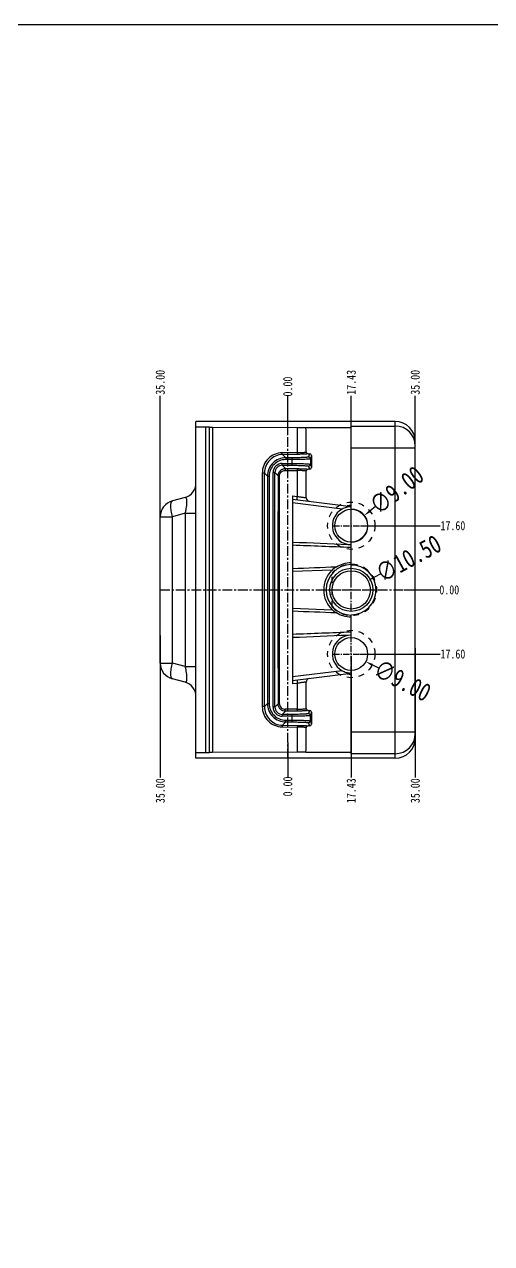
# Model space of a CAD drawing. Header units: millimetres. Extents: x 3432 to 5032, y -1628 to -1061.
# Drawn here: x 4135.6 to 4263.8, y -1395.2 to -1060.9 of the extents above; entities that cross this region are included whole.
import ezdxf

# ---------------------------------------------------------------- set-up
doc = ezdxf.new("R2010")
doc.units = ezdxf.units.MM
doc.header["$LTSCALE"] = 16.335
doc.header["$PDMODE"] = 3
doc.header["$PDSIZE"] = 0.3125
doc.linetypes.add('CENTER', pattern=[0.6, 0.375, -0.075, 0.075, -0.075])
doc.linetypes.add('HIDDEN', pattern=[0.2, 0.1, -0.1])
doc.layers.get('0').update_dxf_attribs({"linetype": 'CONTINUOUS'})
doc.layers.get('Defpoints').update_dxf_attribs({"linetype": 'CONTINUOUS'})
doc.layers.add('DEFAULT_2', color=8, linetype='HIDDEN')
doc.layers.add('dim', color=82, linetype='CONTINUOUS', lineweight=9)
doc.styles.get("Standard").update_dxf_attribs({"font": 'txt', "width": 0.8})
doc.dimstyles.get("Standard").update_dxf_attribs({"dimtxt": 0.15625, "dimasz": 0.1875, "dimexe": 0.125, "dimexo": 0.0625, "dimtad": 0, "dimtih": 1, "dimtoh": 1, "dimdsep": 46, "dimtxsty": 'Standard', "dimcen": 0.09, "dimadec": 0, "dimazin": 0, "dimtp": 0.01, "dimtm": 0.01, "dimtfac": 1, "dimtofl": 0, "dimtmove": 0, "dimatfit": 3, "dimfxl": 0, "dimtolj": 1, "dimarcsym": 0})

# ---------------------------------------------------------------- blocks, each defined once
blk = doc.blocks.new('*D568')
at = {"layer": 'Defpoints', "color": 0}
for p in [(4229.9, -1213.44), (4220.68, -1218.47)]:
    blk.add_point(p, dxfattribs=at)
at = {"layer": 'dim', "color": 4, "lineweight": -2}
blk.add_line((4233.41, -1211.52), (4231.65, -1212.48), dxfattribs=at)
at = {"layer": 'dim', "color": 4}
blk.add_solid([(4231.49, -1212.19), (4231.81, -1212.77), (4229.9, -1213.44)], dxfattribs=at)
at = {"layer": 'dim', "color": 6, "insert": (4241.01, -1207.36), "char_height": 5, "attachment_point": 5, "rotation": 28.6599}
blk.add_mtext('\\A1;∅10.50', dxfattribs=at)
blk = doc.blocks.new('*D569')
at = {"layer": 'Defpoints', "color": 0}
for p in [(4228.83, -1195.59), (4221.75, -1201.13)]:
    blk.add_point(p, dxfattribs=at)
at = {"layer": 'dim', "color": 4, "lineweight": -2}
blk.add_line((4231.98, -1193.12), (4230.41, -1194.35), dxfattribs=at)
at = {"layer": 'dim', "color": 4}
blk.add_solid([(4230.2, -1194.09), (4230.61, -1194.62), (4228.83, -1195.59)], dxfattribs=at)
at = {"layer": 'dim', "color": 6, "insert": (4237.76, -1188.6), "char_height": 5, "attachment_point": 5, "rotation": 38.0533}
blk.add_mtext('\\A1;∅9.00', dxfattribs=at)
blk = doc.blocks.new('*D570')
at = {"layer": 'Defpoints', "color": 0}
for p in [(4221.3, -1231.48), (4229.29, -1235.62)]:
    blk.add_point(p, dxfattribs=at)
at = {"layer": 'dim', "color": 4, "lineweight": -2}
blk.add_line((4232.84, -1237.46), (4231.06, -1236.54), dxfattribs=at)
at = {"layer": 'dim', "color": 4}
blk.add_solid([(4231.21, -1236.25), (4230.91, -1236.84), (4229.29, -1235.62)], dxfattribs=at)
at = {"layer": 'dim', "color": 6, "insert": (4239.35, -1240.84), "char_height": 5, "attachment_point": 5, "rotation": 332.597}
blk.add_mtext('\\A1;∅9.00', dxfattribs=at)
blk = doc.blocks.new('*D571')
at = {"layer": 'Defpoints', "color": 0}
for p in [(4225.29, -1162.7), (4207.86, -1215.96), (4225.29, -1214.66)]:
    blk.add_point(p, dxfattribs=at)
at = {"layer": 'dim', "color": 4, "lineweight": -2}
blk.add_line((4225.29, -1214.16), (4225.29, -1162.7), dxfattribs=at)
at = {"layer": 'dim', "color": 6, "insert": (4225.29, -1159.03), "char_height": 2.5, "attachment_point": 5, "rotation": 90}
blk.add_mtext('\\A1;17.43', dxfattribs=at)
blk = doc.blocks.new('*D572')
at = {"layer": 'Defpoints', "color": 0}
for p in [(4207.86, -1162.7), (4207.86, -1173.94), (4207.86, -1215.96)]:
    blk.add_point(p, dxfattribs=at)
at = {"layer": 'dim', "color": 4, "lineweight": -2}
blk.add_line((4207.86, -1173.44), (4207.86, -1162.7), dxfattribs=at)
at = {"layer": 'dim', "color": 6, "insert": (4207.86, -1160.2), "char_height": 2.5, "attachment_point": 5, "rotation": 90}
blk.add_mtext('\\A1;0.00', dxfattribs=at)
blk = doc.blocks.new('*D573')
at = {"layer": 'Defpoints', "color": 0}
for p in [(4242.86, -1162.7), (4242.86, -1179.03), (4207.86, -1215.96)]:
    blk.add_point(p, dxfattribs=at)
at = {"layer": 'dim', "color": 4, "lineweight": -2}
blk.add_line((4242.86, -1178.53), (4242.86, -1162.7), dxfattribs=at)
at = {"layer": 'dim', "color": 6, "insert": (4242.86, -1159.03), "char_height": 2.5, "attachment_point": 5, "rotation": 90}
blk.add_mtext('\\A1;35.00', dxfattribs=at)
blk = doc.blocks.new('*D574')
at = {"layer": 'Defpoints', "color": 0}
for p in [(4172.86, -1162.7), (4172.86, -1199.36), (4207.86, -1215.96)]:
    blk.add_point(p, dxfattribs=at)
at = {"layer": 'dim', "color": 4, "lineweight": -2}
blk.add_line((4172.86, -1198.86), (4172.86, -1162.7), dxfattribs=at)
at = {"layer": 'dim', "color": 6, "insert": (4172.86, -1159.03), "char_height": 2.5, "attachment_point": 5, "rotation": 90}
blk.add_mtext('\\A1;35.00', dxfattribs=at)
blk = doc.blocks.new('*D575')
at = {"layer": 'Defpoints', "color": 0}
for p in [(4207.86, -1215.96), (4207.86, -1257.32), (4207.86, -1267.37)]:
    blk.add_point(p, dxfattribs=at)
at = {"layer": 'dim', "color": 4, "lineweight": -2}
blk.add_line((4207.86, -1257.82), (4207.86, -1267.37), dxfattribs=at)
at = {"layer": 'dim', "color": 6, "insert": (4207.86, -1269.87), "char_height": 2.5, "attachment_point": 5, "rotation": 90}
blk.add_mtext('\\A1;0.00', dxfattribs=at)
blk = doc.blocks.new('*D576')
at = {"layer": 'Defpoints', "color": 0}
for p in [(4207.86, -1215.96), (4225.29, -1233.55), (4225.29, -1267.37)]:
    blk.add_point(p, dxfattribs=at)
at = {"layer": 'dim', "color": 4, "lineweight": -2}
blk.add_line((4225.29, -1234.05), (4225.29, -1267.37), dxfattribs=at)
at = {"layer": 'dim', "color": 6, "insert": (4225.29, -1271.04), "char_height": 2.5, "attachment_point": 5, "rotation": 90}
blk.add_mtext('\\A1;17.43', dxfattribs=at)
blk = doc.blocks.new('*D577')
at = {"layer": 'Defpoints', "color": 0}
for p in [(4207.86, -1215.96), (4242.86, -1231.43), (4242.86, -1267.37)]:
    blk.add_point(p, dxfattribs=at)
at = {"layer": 'dim', "color": 4, "lineweight": -2}
blk.add_line((4242.86, -1231.92), (4242.86, -1267.37), dxfattribs=at)
at = {"layer": 'dim', "color": 6, "insert": (4242.86, -1271.04), "char_height": 2.5, "attachment_point": 5, "rotation": 90}
blk.add_mtext('\\A1;35.00', dxfattribs=at)
blk = doc.blocks.new('*D578')
at = {"layer": 'Defpoints', "color": 0}
for p in [(4207.86, -1215.96), (4172.86, -1227.98), (4172.86, -1267.37)]:
    blk.add_point(p, dxfattribs=at)
at = {"layer": 'dim', "color": 4, "lineweight": -2}
blk.add_line((4172.86, -1228.48), (4172.86, -1267.37), dxfattribs=at)
at = {"layer": 'dim', "color": 6, "insert": (4172.86, -1271.04), "char_height": 2.5, "attachment_point": 5, "rotation": 90}
blk.add_mtext('\\A1;35.00', dxfattribs=at)
blk = doc.blocks.new('*D579')
at = {"layer": 'Defpoints', "color": 0}
for p in [(4207.86, -1215.96), (4239.36, -1215.96), (4249.7, -1215.96)]:
    blk.add_point(p, dxfattribs=at)
at = {"layer": 'dim', "color": 4, "lineweight": -2}
blk.add_line((4239.86, -1215.96), (4249.7, -1215.96), dxfattribs=at)
at = {"layer": 'dim', "color": 6, "insert": (4252.2, -1215.96), "char_height": 2.5, "attachment_point": 5}
blk.add_mtext('\\A1;0.00', dxfattribs=at)
blk = doc.blocks.new('*D580')
at = {"layer": 'Defpoints', "color": 0}
for p in [(4227.36, -1198.36), (4249.7, -1198.36), (4207.86, -1215.96)]:
    blk.add_point(p, dxfattribs=at)
at = {"layer": 'dim', "color": 4, "lineweight": -2}
blk.add_line((4227.86, -1198.36), (4249.7, -1198.36), dxfattribs=at)
at = {"layer": 'dim', "color": 6, "insert": (4253.2, -1198.36), "char_height": 2.5, "attachment_point": 5}
blk.add_mtext('\\A1;17.60', dxfattribs=at)
blk = doc.blocks.new('*D581')
at = {"layer": 'Defpoints', "color": 0}
for p in [(4207.86, -1215.96), (4227.26, -1233.55), (4249.7, -1233.55)]:
    blk.add_point(p, dxfattribs=at)
at = {"layer": 'dim', "color": 4, "lineweight": -2}
blk.add_line((4227.76, -1233.55), (4249.7, -1233.55), dxfattribs=at)
at = {"layer": 'dim', "color": 6, "insert": (4253.2, -1233.55), "char_height": 2.5, "attachment_point": 5}
blk.add_mtext('\\A1;17.60', dxfattribs=at)

msp = doc.modelspace()

# ---------------------------------------------------------------- linework, layer by layer
at = {"color": 7, "linetype": 'Continuous'}
for p, q in [((4182.661, -1262.116), (4182.661, -1169.796)), ((4237.361, -1169.796), (4182.661, -1169.796)), ((4237.361, -1262.116), (4237.361, -1169.796)), ((4182.661, -1171.257), (4185.297, -1171.255)), ((4185.297, -1171.255), (4185.297, -1260.658)), ((4186.349, -1260.596), (4186.349, -1171.317)), ((4187.163, -1171.334), (4187.163, -1260.578)), ((4187.163, -1171.334), (4210.482, -1171.413)), ((4210.482, -1171.413), (4210.482, -1178.33)), ((4212.86, -1171.454), (4225.29, -1171.454)), ((4225.29, -1193.818), (4225.29, -1171.02)), ((4225.29, -1171.02), (4237.361, -1171.02)), ((4242.861, -1256.616), (4242.861, -1175.296)), ((4210.482, -1178.33), (4206.313, -1178.373)), ((4210.578, -1178.801), (4206.408, -1178.844)), ((4207.298, -1179.733), (4206.408, -1178.844)), ((4207.298, -1179.733), (4207.298, -1180.233)), ((4209.062, -1179.733), (4207.298, -1179.733)), ((4209.062, -1180.233), (4207.298, -1180.233)), ((4209.062, -1181.794), (4209.062, -1179.733)), ((4213.421, -1178.629), (4213.853, -1178.629)), ((4213.853, -1178.629), (4213.562, -1179.502)), ((4214.352, -1179.129), (4214.062, -1180.001)), ((4214.062, -1180.001), (4214.062, -1181.526)), ((4214.352, -1179.129), (4214.352, -1182.399)), ((4225.29, -1177.019), (4242.861, -1177.019)), ((4206.346, -1181.794), (4206.346, -1181.295)), ((4206.346, -1181.295), (4209.062, -1181.295)), ((4206.346, -1181.794), (4207.229, -1182.677)), ((4206.346, -1181.794), (4209.062, -1181.794)), ((4207.133, -1183.206), (4210.482, -1183.24)), ((4207.229, -1182.677), (4210.578, -1182.711)), ((4210.482, -1183.241), (4210.482, -1190.321)), ((4212.923, -1190.678), (4212.923, -1183.402)), ((4213.425, -1182.899), (4213.425, -1182.892)), ((4213.853, -1182.899), (4213.425, -1182.899)), ((4213.562, -1182.026), (4213.853, -1182.899)), ((4214.062, -1181.526), (4214.352, -1182.399)), ((4200.863, -1183.96), (4200.863, -1247.952)), ((4202.277, -1184.754), (4201.461, -1183.937)), ((4202.277, -1184.754), (4202.277, -1247.158)), ((4202.277, -1184.754), (4202.777, -1184.754)), ((4202.777, -1184.754), (4202.777, -1247.158)), ((4203.839, -1248.11), (4203.839, -1183.802)), ((4204.338, -1183.802), (4203.839, -1183.802)), ((4204.338, -1248.11), (4204.338, -1183.802)), ((4204.338, -1183.802), (4205.201, -1184.665)), ((4205.607, -1247.221), (4205.607, -1184.691)), ((4209.2, -1190.164), (4209.2, -1241.749)), ((4209.2, -1190.164), (4210.482, -1190.321)), ((4179.696, -1190.605), (4176.196, -1191.543)), ((4209.2, -1191.111), (4225.29, -1193.086)), ((4222.805, -1193.794), (4209.2, -1192.124)), ((4172.861, -1236.023), (4172.861, -1195.89)), ((4172.861, -1195.89), (4176.196, -1195.89)), ((4179.696, -1194.952), (4176.196, -1195.89)), ((4176.196, -1236.023), (4176.196, -1195.89)), ((4179.696, -1194.952), (4179.696, -1236.961)), ((4179.696, -1194.952), (4182.661, -1194.952)), ((4225.29, -1209.148), (4225.29, -1202.902)), ((4220.049, -1210.516), (4209.2, -1210.959)), ((4209.2, -1220.953), (4220.049, -1221.396)), ((4225.29, -1229.01), (4225.29, -1222.765)), ((4172.861, -1236.023), (4176.196, -1236.023)), ((4179.696, -1236.961), (4176.196, -1236.023)), ((4179.696, -1236.961), (4182.661, -1236.961)), ((4179.696, -1241.307), (4176.196, -1240.369)), ((4222.805, -1238.118), (4209.2, -1239.789)), ((4209.2, -1240.802), (4225.29, -1238.826)), ((4225.29, -1260.893), (4225.29, -1238.095)), ((4210.482, -1241.591), (4209.2, -1241.749)), ((4210.482, -1241.591), (4210.482, -1248.672)), ((4212.923, -1248.51), (4212.923, -1241.234)), ((4202.277, -1247.158), (4201.461, -1247.975)), ((4202.277, -1247.158), (4202.777, -1247.158)), ((4204.338, -1248.11), (4203.839, -1248.11)), ((4204.338, -1248.11), (4205.201, -1247.247)), ((4206.346, -1250.118), (4207.229, -1249.236)), ((4206.346, -1250.118), (4206.346, -1250.618)), ((4209.053, -1250.118), (4206.346, -1250.118)), ((4210.482, -1248.672), (4207.133, -1248.706)), ((4210.578, -1249.201), (4207.229, -1249.236)), ((4209.053, -1252.179), (4209.053, -1250.118)), ((4213.425, -1249.021), (4213.425, -1249.014)), ((4213.425, -1249.014), (4213.843, -1249.014)), ((4213.843, -1249.014), (4213.552, -1249.887)), ((4214.343, -1249.514), (4214.052, -1250.386)), ((4214.052, -1250.386), (4214.052, -1251.911)), ((4214.343, -1249.514), (4214.343, -1252.784)), ((4206.313, -1253.54), (4210.482, -1253.582)), ((4209.053, -1250.618), (4206.346, -1250.618)), ((4207.298, -1252.179), (4206.408, -1253.069)), ((4206.408, -1253.069), (4210.578, -1253.111)), ((4207.298, -1252.179), (4207.298, -1251.68)), ((4207.298, -1251.68), (4209.053, -1251.68)), ((4207.298, -1252.179), (4209.053, -1252.179)), ((4210.482, -1253.582), (4210.482, -1260.499)), ((4213.843, -1253.284), (4213.421, -1253.284)), ((4213.552, -1252.411), (4213.843, -1253.284)), ((4214.052, -1251.911), (4214.343, -1252.784)), ((4225.29, -1254.894), (4242.861, -1254.894)), ((4210.482, -1260.499), (4187.163, -1260.578)), ((4212.86, -1260.458), (4225.29, -1260.458)), ((4185.297, -1260.658), (4182.661, -1260.655)), ((4237.361, -1262.116), (4182.661, -1262.116)), ((4237.361, -1260.893), (4225.29, -1260.893))]:
    msp.add_line(p, q, dxfattribs=at)
at = {"color": 1, "linetype": 'CENTER', "ltscale": 0.435384}
for p, q in [((4207.861, -1262.116), (4207.861, -1169.796)), ((4172.861, -1215.956), (4242.861, -1215.956))]:
    msp.add_line(p, q, dxfattribs=at)
at = {"color": 1, "linetype": 'CENTER', "ltscale": 0.27989}
for p, q in [((4225.29, -1203.31), (4225.29, -1193.41)), ((4220.34, -1198.36), (4230.24, -1198.36)), ((4225.29, -1238.502), (4225.29, -1228.602)), ((4220.34, -1233.552), (4230.24, -1233.552))]:
    msp.add_line(p, q, dxfattribs=at)
at = {"color": 1, "linetype": 'CENTER', "ltscale": 0.326538}
for p, q in [((4225.29, -1221.731), (4225.29, -1210.181)), ((4219.515, -1215.956), (4231.065, -1215.956))]:
    msp.add_line(p, q, dxfattribs=at)
msp.add_lwpolyline([(3431.544, -1060.875), (4642.265, -1060.875), (4642.265, -1627.503), (3431.544, -1627.503)], close=True)
at = {"color": 2}
for centre in [(4225.29, -1198.36), (4225.29, -1233.552)]:
    msp.add_circle(centre, 4.5, dxfattribs=at)
at = {"color": 7, "linetype": 'Continuous'}
msp.add_circle((4225.29, -1215.956), 5.915, dxfattribs=at)
at = {"color": 2, "linetype": 'Continuous'}
msp.add_circle((4225.29, -1215.956), 5.25, dxfattribs=at)
at = {"color": 7, "linetype": 'Continuous'}
for centre, radius, start, end in [((4237.361, -1175.296), 5.5, 0, 90), ((3673.512, -1179.566), 539.409, 0.15279, 0.86169), ((4237.361, -1176.52), 5.5, 0.00522, 90.00408), ((4207.297, -1184.753), 5.02, 89.99075, 180.00925), ((4207.296, -1184.752), 4.519, 89.97131, 180.02869), ((4213.421, -1178.127), 0.502, 180.14476, 270.03052), ((4213.562, -1180.002), 0.5, 0.08035, 89.9895), ((4206.345, -1183.801), 2.506, 89.97134, 180.02877), ((4206.343, -1183.799), 2.005, 89.91811, 180.08202), ((4213.425, -1183.394), 0.502, 89.96125, 179.96074), ((4213.562, -1181.526), 0.5, 270.0105, 359.91965), ((4178.661, -1186.742), 4, 285, 0), ((-7323.864, -1215.956), 11525.369, 359.8408247, 0.1591753), ((15483.374, -1215.956), 11278.216, 179.8410357, 180.1589643), ((4207.143, -1184.671), 1.942, 178.23864, 179.84653), ((4177.361, -1195.89), 4.5, 105, 180), ((4213.928, -1190.678), 1.006, 180, 263), ((4225.472, -1198.687), 5.573, 105.71331, 118.59631), ((4225.429, -1198.559), 5.437, 95.25143, 105.6468), ((4225.29, -1198.36), 5.538, 90, 102.05761), ((4225.45, -1198.828), 5.707, 91.60136, 95.21769), ((4225.29, -1198.36), 5.199, 118.56453, 269.99029), ((4225.29, -1198.36), 4.542, 270, 90), ((4225.29, -1215.956), 6.919, 90, 270), ((4225.29, -1215.956), 6.809, 270, 90), ((4225.29, -1215.956), 7.554, 133.93276, 226.06724), ((4225.29, -1233.552), 5.199, 90.00964, 241.43547), ((4177.361, -1236.023), 4.5, 180, 255), ((4213.928, -1241.234), 1.006, 97, 180), ((4225.457, -1233.262), 5.533, 241.357, 254.11939), ((4225.429, -1233.353), 5.439, 254.13671, 264.73267), ((4225.29, -1233.552), 5.538, 257.94239, 270), ((4225.45, -1233.086), 5.706, 264.76667, 268.39878), ((4178.661, -1245.171), 4, 0, 75), ((4207.297, -1247.159), 5.02, 179.99075, 270.00925), ((4207.296, -1247.161), 4.519, 179.97131, 270.02869), ((4206.345, -1248.111), 2.506, 179.97134, 270.02877), ((4206.343, -1248.113), 2.005, 179.91811, 270.08202), ((4207.148, -1247.241), 1.946, 180.1681, 181.77018), ((4213.425, -1248.518), 0.502, 180.03924, 270.03986), ((4213.552, -1250.387), 0.5, 0.08035, 89.9895), ((3673.529, -1252.346), 539.392, 359.13831, 359.8472), ((4213.552, -1251.911), 0.5, 270.0105, 359.91965), ((4237.361, -1255.393), 5.5, 269.99592, 359.99478), ((4237.361, -1256.616), 5.5, 270, 0)]:
    msp.add_arc(centre, radius, start, end, dxfattribs=at)
for centre, major_axis, ratio, start_param, end_param in [((4213.852, -1179.129), (0.158, 0.475), 0.9984779, -1.2488326, 0.3210504), ((4213.425, -1183.402), (0, 0.503), 0.9986295, 0, 1.5707963), ((4213.852, -1182.398), (-0.158, 0.475), 0.9984779, -3.462643, -1.8927601), ((4213.425, -1248.51), (0, 0.503), 0.9986295, 1.5707963, 3.1415927), ((4213.843, -1249.514), (0.158, 0.475), 0.9984779, -1.2488326, 0.3210504), ((4213.843, -1252.783), (-0.158, 0.475), 0.9984779, -3.462643, -1.8927601)]:
    msp.add_ellipse(centre, major_axis=major_axis, ratio=ratio, start_param=start_param, end_param=end_param, dxfattribs=at)
for points, knots in [([(4185.297, -1171.255), (4185.378, -1171.255), (4185.661, -1171.255), (4185.945, -1171.257), (4186.147, -1171.262)], [0, 0, 0, 0, 0.2855987, 1, 1, 1, 1]), ([(4186.147, -1171.262), (4186.176, -1171.262), (4186.226, -1171.264), (4186.284, -1171.266), (4186.317, -1171.268), (4186.335, -1171.269), (4186.342, -1171.271), (4186.349, -1171.271), (4186.349, -1171.272)], [0, 0, 0, 0, 0.4278132, 0.7418068, 0.8533019, 0.933591, 0.9823805, 1, 1, 1, 1]), ([(4186.349, -1171.317), (4186.349, -1171.318), (4186.357, -1171.318), (4186.365, -1171.321), (4186.385, -1171.321), (4186.423, -1171.324), (4186.489, -1171.326), (4186.586, -1171.328), (4186.706, -1171.33), (4186.901, -1171.333), (4187.055, -1171.334), (4187.163, -1171.334)], [0, 0, 0, 0, 0.0049581, 0.0187932, 0.041559, 0.0731524, 0.1619762, 0.2824671, 0.4312269, 0.6039746, 1, 1, 1, 1]), ([(4210.482, -1171.413), (4210.759, -1171.414), (4211.274, -1171.417), (4211.966, -1171.425), (4212.481, -1171.437), (4212.759, -1171.446), (4212.86, -1171.454)], [0, 0, 0, 0, 0.3501685, 0.6494404, 0.8723405, 1, 1, 1, 1]), ([(4206.313, -1178.373), (4205.6, -1178.38), (4204.163, -1178.686), (4202.353, -1179.931), (4201.145, -1181.779), (4200.859, -1183.237), (4200.863, -1183.96)], [0, 0, 0, 0, 0.2483874, 0.4971795, 0.7476349, 1, 1, 1, 1]), ([(4206.408, -1178.844), (4205.761, -1178.851), (4204.454, -1179.129), (4202.811, -1180.267), (4201.713, -1181.95), (4201.458, -1183.278), (4201.461, -1183.937)], [0, 0, 0, 0, 0.2480264, 0.4967422, 0.7473266, 1, 1, 1, 1]), ([(4206.408, -1178.844), (4206.392, -1178.839), (4206.366, -1178.79), (4206.342, -1178.7), (4206.32, -1178.553), (4206.314, -1178.438), (4206.313, -1178.373)], [0, 0, 0, 0, 0.1053145, 0.2938237, 0.599714, 1, 1, 1, 1]), ([(4213.562, -1179.502), (4213.558, -1179.513), (4213.519, -1179.532), (4213.451, -1179.551), (4213.336, -1179.572), (4213.185, -1179.593), (4212.994, -1179.613), (4212.667, -1179.64), (4212.178, -1179.67), (4211.508, -1179.697), (4210.746, -1179.718), (4209.92, -1179.731), (4209.352, -1179.733), (4209.062, -1179.733)], [0, 0, 0, 0, 0.0081294, 0.0245732, 0.0498846, 0.0839752, 0.1265918, 0.177371, 0.3014855, 0.45178, 0.6226479, 0.8077394, 1, 1, 1, 1]), ([(4214.062, -1180.001), (4214.057, -1180.013), (4214.014, -1180.031), (4213.938, -1180.051), (4213.811, -1180.072), (4213.643, -1180.092), (4213.43, -1180.112), (4213.068, -1180.14), (4212.524, -1180.169), (4211.78, -1180.197), (4210.933, -1180.217), (4210.016, -1180.23), (4209.384, -1180.233), (4209.062, -1180.233)], [0, 0, 0, 0, 0.0078325, 0.0241488, 0.049396, 0.0834569, 0.1260677, 0.176859, 0.3010354, 0.4514239, 0.6224036, 0.8076156, 1, 1, 1, 1]), ([(4210.482, -1178.33), (4210.795, -1178.326), (4211.245, -1178.314), (4211.814, -1178.287), (4212.168, -1178.262), (4212.46, -1178.235), (4212.681, -1178.204), (4212.82, -1178.176), (4212.891, -1178.15), (4212.913, -1178.136), (4212.919, -1178.128)], [0, 0, 0, 0, 0.3821017, 0.5499743, 0.6960257, 0.8159865, 0.9075297, 0.9689854, 0.9881588, 1, 1, 1, 1]), ([(4210.578, -1178.801), (4210.56, -1178.797), (4210.533, -1178.738), (4210.507, -1178.641), (4210.489, -1178.494), (4210.483, -1178.387), (4210.482, -1178.33)], [0, 0, 0, 0, 0.1114069, 0.3352571, 0.6535246, 1, 1, 1, 1]), ([(4213.421, -1178.629), (4213.414, -1178.636), (4213.387, -1178.647), (4213.306, -1178.67), (4213.143, -1178.693), (4212.885, -1178.72), (4212.544, -1178.743), (4212.13, -1178.764), (4211.467, -1178.788), (4210.942, -1178.798), (4210.578, -1178.801)], [0, 0, 0, 0, 0.0107454, 0.0292318, 0.0900682, 0.181979, 0.3025566, 0.4487819, 0.6170066, 1, 1, 1, 1]), ([(4205.202, -1184.611), (4205.21, -1184.353), (4205.328, -1183.836), (4205.788, -1183.192), (4206.454, -1182.77), (4206.973, -1182.675), (4207.229, -1182.677)], [0, 0, 0, 0, 0.2511188, 0.5010872, 0.7505157, 1, 1, 1, 1]), ([(4205.607, -1184.691), (4205.609, -1184.493), (4205.691, -1184.095), (4206.035, -1183.598), (4206.544, -1183.276), (4206.938, -1183.207), (4207.133, -1183.206)], [0, 0, 0, 0, 0.2522875, 0.5025949, 0.7514286, 1, 1, 1, 1]), ([(4207.229, -1182.677), (4207.21, -1182.682), (4207.182, -1182.749), (4207.155, -1182.857), (4207.138, -1183.023), (4207.133, -1183.143), (4207.133, -1183.206)], [0, 0, 0, 0, 0.1081647, 0.3328801, 0.655563, 1, 1, 1, 1]), ([(4209.062, -1181.295), (4209.384, -1181.295), (4210.016, -1181.298), (4210.933, -1181.31), (4211.78, -1181.331), (4212.524, -1181.359), (4213.068, -1181.388), (4213.43, -1181.415), (4213.643, -1181.435), (4213.811, -1181.456), (4213.938, -1181.477), (4214.014, -1181.497), (4214.057, -1181.514), (4214.062, -1181.526)], [0, 0, 0, 0, 0.192395, 0.3775878, 0.5485501, 0.6989361, 0.8231151, 0.87391, 0.9165235, 0.9505925, 0.9758445, 0.9921652, 1, 1, 1, 1]), ([(4209.062, -1181.794), (4209.352, -1181.794), (4209.92, -1181.797), (4210.746, -1181.81), (4211.508, -1181.83), (4212.178, -1181.858), (4212.667, -1181.887), (4212.994, -1181.914), (4213.185, -1181.934), (4213.336, -1181.955), (4213.451, -1181.976), (4213.519, -1181.996), (4213.558, -1182.014), (4213.562, -1182.026)], [0, 0, 0, 0, 0.1922712, 0.3773436, 0.5481941, 0.6984861, 0.8226032, 0.8733861, 0.9160055, 0.950104, 0.97542, 0.9918681, 1, 1, 1, 1]), ([(4210.578, -1182.711), (4210.559, -1182.716), (4210.531, -1182.783), (4210.504, -1182.891), (4210.487, -1183.057), (4210.482, -1183.177), (4210.482, -1183.24)], [0, 0, 0, 0, 0.1081651, 0.3328884, 0.6555756, 1, 1, 1, 1]), ([(4212.923, -1183.394), (4212.923, -1183.388), (4212.905, -1183.375), (4212.871, -1183.365), (4212.814, -1183.352), (4212.697, -1183.333), (4212.501, -1183.313), (4212.21, -1183.292), (4211.85, -1183.273), (4211.432, -1183.258), (4210.97, -1183.247), (4210.648, -1183.242), (4210.482, -1183.24)], [0, 0, 0, 0, 0.0072249, 0.0222044, 0.0457578, 0.0778208, 0.1665995, 0.2865348, 0.4349136, 0.6068837, 0.7970478, 1, 1, 1, 1]), ([(4210.578, -1182.711), (4210.772, -1182.713), (4211.148, -1182.719), (4211.688, -1182.732), (4212.175, -1182.75), (4212.595, -1182.772), (4212.935, -1182.796), (4213.165, -1182.821), (4213.3, -1182.842), (4213.366, -1182.858), (4213.405, -1182.87), (4213.425, -1182.885), (4213.425, -1182.892)], [0, 0, 0, 0, 0.2029978, 0.3937446, 0.5656459, 0.7138135, 0.8340312, 0.9229833, 0.9548563, 0.9781153, 0.9928403, 1, 1, 1, 1]), ([(4201.461, -1183.937), (4201.458, -1183.942), (4201.438, -1183.943), (4201.407, -1183.949), (4201.355, -1183.953), (4201.286, -1183.957), (4201.199, -1183.96), (4201.055, -1183.964), (4200.941, -1183.964), (4200.863, -1183.964)], [0, 0, 0, 0, 0.026956, 0.0853291, 0.1699909, 0.2829051, 0.4296149, 0.6076798, 1, 1, 1, 1]), ([(4205.201, -1184.665), (4205.204, -1184.668), (4205.218, -1184.671), (4205.243, -1184.675), (4205.282, -1184.679), (4205.355, -1184.684), (4205.465, -1184.689), (4205.558, -1184.691), (4205.607, -1184.691)], [0, 0, 0, 0, 0.0304306, 0.0945394, 0.1905892, 0.3163105, 0.6387614, 1, 1, 1, 1]), ([(4210.551, -1191.277), (4210.517, -1191.273), (4210.471, -1191.149), (4210.453, -1190.968), (4210.45, -1190.667), (4210.468, -1190.446), (4210.482, -1190.321)], [0, 0, 0, 0, 0.1062428, 0.314139, 0.6135112, 1, 1, 1, 1]), ([(4210.482, -1190.321), (4210.647, -1190.348), (4210.969, -1190.399), (4211.43, -1190.471), (4211.848, -1190.535), (4212.208, -1190.589), (4212.468, -1190.627), (4212.639, -1190.65), (4212.738, -1190.663), (4212.813, -1190.671), (4212.874, -1190.68), (4212.899, -1190.677), (4212.923, -1190.682), (4212.923, -1190.678)], [0, 0, 0, 0, 0.2040544, 0.3953426, 0.5682537, 0.7174735, 0.838471, 0.887149, 0.9274352, 0.959065, 0.9817781, 0.9953939, 1, 1, 1, 1]), ([(4176.196, -1195.89), (4176.064, -1195.362), (4175.906, -1194.589), (4175.789, -1193.59), (4175.757, -1192.951), (4175.782, -1192.405), (4175.857, -1191.934), (4176.029, -1191.588), (4176.196, -1191.543)], [0, 0, 0, 0, 0.3623253, 0.5253034, 0.6691855, 0.7897935, 0.8845261, 1, 1, 1, 1]), ([(4179.696, -1190.605), (4179.722, -1190.598), (4179.78, -1190.594), (4179.862, -1190.637), (4179.928, -1190.723), (4180.009, -1190.914), (4180.067, -1191.267), (4180.087, -1191.806), (4180.056, -1192.484), (4179.977, -1193.26), (4179.856, -1194.095), (4179.753, -1194.665), (4179.696, -1194.952)], [0, 0, 0, 0, 0.0179537, 0.0361382, 0.0585757, 0.0879652, 0.1722713, 0.292269, 0.4438196, 0.6185576, 0.8068211, 1, 1, 1, 1]), ([(4221.216, -1209.624), (4221.12, -1209.681), (4220.705, -1209.943), (4220.322, -1210.254), (4220.049, -1210.516)], [0, 0, 0, 0, 0.2291079, 1, 1, 1, 1]), ([(4221.216, -1209.624), (4221.807, -1209.275), (4223.121, -1208.686), (4224.553, -1208.476), (4225.29, -1208.474)], [0, 0, 0, 0, 0.4819007, 1, 1, 1, 1]), ([(4220.049, -1221.396), (4220.143, -1221.486), (4220.506, -1221.816), (4220.906, -1222.105), (4221.216, -1222.288)], [0, 0, 0, 0, 0.264814, 1, 1, 1, 1]), ([(4225.29, -1223.438), (4224.553, -1223.437), (4223.121, -1223.227), (4221.807, -1222.638), (4221.216, -1222.289)], [0, 0, 0, 0, 0.5180992, 1, 1, 1, 1]), ([(4176.196, -1240.369), (4176.029, -1240.325), (4175.857, -1239.979), (4175.782, -1239.508), (4175.757, -1238.961), (4175.789, -1238.322), (4175.906, -1237.324), (4176.064, -1236.55), (4176.196, -1236.023)], [0, 0, 0, 0, 0.1154739, 0.2102065, 0.3308145, 0.4746966, 0.6376747, 1, 1, 1, 1]), ([(4179.696, -1236.961), (4179.753, -1237.248), (4179.856, -1237.817), (4179.977, -1238.652), (4180.056, -1239.429), (4180.087, -1240.106), (4180.067, -1240.645), (4180.009, -1240.998), (4179.928, -1241.189), (4179.862, -1241.275), (4179.78, -1241.318), (4179.722, -1241.314), (4179.696, -1241.307)], [0, 0, 0, 0, 0.1931712, 0.3813937, 0.5561119, 0.7076695, 0.8276843, 0.9120175, 0.9414156, 0.9638611, 0.9820461, 1, 1, 1, 1]), ([(4210.551, -1240.636), (4210.517, -1240.64), (4210.471, -1240.764), (4210.453, -1240.944), (4210.45, -1241.245), (4210.468, -1241.466), (4210.482, -1241.591)], [0, 0, 0, 0, 0.1062176, 0.3141089, 0.6134879, 1, 1, 1, 1]), ([(4212.923, -1241.234), (4212.923, -1241.23), (4212.899, -1241.235), (4212.874, -1241.233), (4212.813, -1241.241), (4212.738, -1241.249), (4212.639, -1241.263), (4212.468, -1241.286), (4212.208, -1241.323), (4211.848, -1241.377), (4211.43, -1241.441), (4210.969, -1241.514), (4210.647, -1241.565), (4210.482, -1241.591)], [0, 0, 0, 0, 0.0046132, 0.0182803, 0.0409843, 0.0725949, 0.1129383, 0.1616621, 0.2825929, 0.4318381, 0.6046869, 0.7959694, 1, 1, 1, 1]), ([(4200.863, -1247.952), (4200.859, -1248.676), (4201.145, -1250.134), (4202.353, -1251.981), (4204.162, -1253.227), (4205.6, -1253.534), (4206.313, -1253.54)], [0, 0, 0, 0, 0.2523699, 0.5028262, 0.7516219, 1, 1, 1, 1]), ([(4201.461, -1247.975), (4201.456, -1247.971), (4201.438, -1247.969), (4201.406, -1247.964), (4201.355, -1247.96), (4201.252, -1247.953), (4201.085, -1247.949), (4200.941, -1247.948), (4200.863, -1247.949)], [0, 0, 0, 0, 0.028938, 0.0855141, 0.1671542, 0.2807283, 0.6066025, 1, 1, 1, 1]), ([(4201.461, -1247.975), (4201.458, -1248.634), (4201.713, -1249.961), (4202.81, -1251.644), (4204.453, -1252.783), (4205.761, -1253.062), (4206.408, -1253.068)], [0, 0, 0, 0, 0.2523876, 0.5029327, 0.7517131, 1, 1, 1, 1]), ([(4205.201, -1247.247), (4205.204, -1247.244), (4205.217, -1247.242), (4205.24, -1247.238), (4205.278, -1247.234), (4205.351, -1247.228), (4205.462, -1247.224), (4205.557, -1247.222), (4205.607, -1247.221)], [0, 0, 0, 0, 0.0286634, 0.0892883, 0.1815005, 0.3044174, 0.6280396, 1, 1, 1, 1]), ([(4207.229, -1249.236), (4206.973, -1249.237), (4206.454, -1249.142), (4205.788, -1248.721), (4205.328, -1248.077), (4205.21, -1247.559), (4205.202, -1247.301)], [0, 0, 0, 0, 0.2494238, 0.498869, 0.7488741, 1, 1, 1, 1]), ([(4205.607, -1247.221), (4205.608, -1247.607), (4205.943, -1248.408), (4206.75, -1248.71), (4207.133, -1248.706)], [0, 0, 0, 0, 0.501266, 1, 1, 1, 1]), ([(4207.229, -1249.236), (4207.21, -1249.23), (4207.182, -1249.164), (4207.155, -1249.056), (4207.138, -1248.89), (4207.133, -1248.769), (4207.133, -1248.706)], [0, 0, 0, 0, 0.1081655, 0.3328853, 0.6555699, 1, 1, 1, 1]), ([(4213.552, -1249.887), (4213.549, -1249.898), (4213.51, -1249.917), (4213.442, -1249.936), (4213.327, -1249.957), (4213.176, -1249.978), (4212.984, -1249.998), (4212.658, -1250.025), (4212.169, -1250.055), (4211.499, -1250.082), (4210.737, -1250.103), (4209.911, -1250.116), (4209.343, -1250.118), (4209.053, -1250.118)], [0, 0, 0, 0, 0.0081294, 0.0245732, 0.0498846, 0.0839752, 0.1265918, 0.177371, 0.3014855, 0.45178, 0.6226479, 0.8077394, 1, 1, 1, 1]), ([(4214.052, -1250.386), (4214.048, -1250.398), (4214.004, -1250.416), (4213.929, -1250.436), (4213.802, -1250.457), (4213.634, -1250.477), (4213.421, -1250.497), (4213.058, -1250.525), (4212.515, -1250.554), (4211.77, -1250.582), (4210.924, -1250.602), (4210.006, -1250.615), (4209.375, -1250.618), (4209.053, -1250.618)], [0, 0, 0, 0, 0.0078325, 0.0241488, 0.049396, 0.0834569, 0.1260677, 0.176859, 0.3010354, 0.4514239, 0.6224036, 0.8076156, 1, 1, 1, 1]), ([(4210.482, -1248.672), (4210.648, -1248.671), (4210.971, -1248.666), (4211.434, -1248.654), (4211.852, -1248.639), (4212.212, -1248.621), (4212.502, -1248.6), (4212.698, -1248.579), (4212.814, -1248.561), (4212.871, -1248.548), (4212.905, -1248.537), (4212.923, -1248.525), (4212.923, -1248.519)], [0, 0, 0, 0, 0.203604, 0.3940982, 0.5661336, 0.7143696, 0.8340206, 0.9224801, 0.9544066, 0.977858, 0.9927828, 1, 1, 1, 1]), ([(4210.578, -1249.201), (4210.559, -1249.196), (4210.531, -1249.13), (4210.504, -1249.021), (4210.487, -1248.856), (4210.482, -1248.735), (4210.482, -1248.672)], [0, 0, 0, 0, 0.1081748, 0.3329019, 0.6555836, 1, 1, 1, 1]), ([(4213.425, -1249.021), (4213.425, -1249.028), (4213.405, -1249.043), (4213.366, -1249.055), (4213.3, -1249.07), (4213.165, -1249.092), (4212.935, -1249.116), (4212.595, -1249.141), (4212.175, -1249.163), (4211.688, -1249.181), (4211.148, -1249.194), (4210.772, -1249.2), (4210.578, -1249.201)], [0, 0, 0, 0, 0.0071747, 0.0219006, 0.0451468, 0.0770046, 0.1659494, 0.2861766, 0.4343491, 0.6062498, 0.7969955, 1, 1, 1, 1]), ([(4206.408, -1253.068), (4206.392, -1253.073), (4206.366, -1253.123), (4206.342, -1253.213), (4206.32, -1253.36), (4206.314, -1253.474), (4206.313, -1253.54)], [0, 0, 0, 0, 0.1053238, 0.2938393, 0.5997297, 1, 1, 1, 1]), ([(4209.053, -1251.68), (4209.375, -1251.68), (4210.006, -1251.683), (4210.924, -1251.695), (4211.77, -1251.716), (4212.515, -1251.744), (4213.058, -1251.773), (4213.421, -1251.8), (4213.634, -1251.82), (4213.802, -1251.841), (4213.929, -1251.862), (4214.004, -1251.882), (4214.048, -1251.899), (4214.052, -1251.911)], [0, 0, 0, 0, 0.192395, 0.3775878, 0.5485501, 0.6989361, 0.8231151, 0.87391, 0.9165235, 0.9505925, 0.9758445, 0.9921652, 1, 1, 1, 1]), ([(4209.053, -1252.179), (4209.343, -1252.179), (4209.911, -1252.182), (4210.737, -1252.195), (4211.499, -1252.215), (4212.169, -1252.243), (4212.658, -1252.272), (4212.984, -1252.299), (4213.176, -1252.319), (4213.327, -1252.34), (4213.442, -1252.361), (4213.51, -1252.381), (4213.549, -1252.399), (4213.552, -1252.411)], [0, 0, 0, 0, 0.1922712, 0.3773436, 0.5481941, 0.6984861, 0.8226032, 0.8733861, 0.9160055, 0.950104, 0.97542, 0.9918681, 1, 1, 1, 1]), ([(4210.578, -1253.111), (4210.56, -1253.116), (4210.533, -1253.174), (4210.507, -1253.271), (4210.489, -1253.418), (4210.483, -1253.526), (4210.482, -1253.582)], [0, 0, 0, 0, 0.1114282, 0.3352877, 0.6535453, 1, 1, 1, 1]), ([(4212.919, -1253.785), (4212.913, -1253.777), (4212.891, -1253.763), (4212.82, -1253.736), (4212.68, -1253.708), (4212.458, -1253.678), (4212.166, -1253.65), (4211.811, -1253.626), (4211.243, -1253.598), (4210.794, -1253.587), (4210.482, -1253.582)], [0, 0, 0, 0, 0.0118816, 0.0311384, 0.0928604, 0.1847259, 0.3049676, 0.4511645, 0.6189694, 1, 1, 1, 1]), ([(4210.578, -1253.111), (4210.942, -1253.115), (4211.467, -1253.125), (4212.13, -1253.148), (4212.543, -1253.169), (4212.884, -1253.193), (4213.143, -1253.219), (4213.305, -1253.242), (4213.387, -1253.265), (4213.414, -1253.277), (4213.421, -1253.284)], [0, 0, 0, 0, 0.3829045, 0.551085, 0.6973073, 0.8179021, 0.9098464, 0.9707444, 0.9892543, 1, 1, 1, 1]), ([(4213.421, -1253.284), (4213.293, -1253.284), (4213.027, -1253.391), (4212.919, -1253.657), (4212.919, -1253.785)], [0, 0, 0, 0, 0.4999355, 1, 1, 1, 1]), ([(4212.86, -1260.458), (4212.759, -1260.467), (4212.481, -1260.475), (4211.966, -1260.487), (4211.274, -1260.495), (4210.759, -1260.498), (4210.482, -1260.499)], [0, 0, 0, 0, 0.1276595, 0.3505596, 0.6498315, 1, 1, 1, 1]), ([(4186.147, -1260.651), (4186.091, -1260.652), (4185.807, -1260.657), (4185.524, -1260.658), (4185.297, -1260.658)], [0, 0, 0, 0, 0.1990119, 1, 1, 1, 1]), ([(4186.349, -1260.64), (4186.349, -1260.641), (4186.342, -1260.642), (4186.335, -1260.644), (4186.317, -1260.644), (4186.284, -1260.647), (4186.226, -1260.649), (4186.176, -1260.65), (4186.147, -1260.651)], [0, 0, 0, 0, 0.0176195, 0.066409, 0.1466981, 0.2581932, 0.5721868, 1, 1, 1, 1]), ([(4187.163, -1260.578), (4187.055, -1260.579), (4186.901, -1260.58), (4186.706, -1260.582), (4186.586, -1260.584), (4186.489, -1260.587), (4186.423, -1260.589), (4186.385, -1260.591), (4186.365, -1260.592), (4186.357, -1260.594), (4186.349, -1260.594), (4186.349, -1260.596)], [0, 0, 0, 0, 0.3960254, 0.5687731, 0.7175329, 0.8380238, 0.9268476, 0.958441, 0.9812068, 0.9950419, 1, 1, 1, 1])]:
    msp.add_open_spline(points, degree=3, knots=knots, dxfattribs=at)
for points in [[(4209.2, -1202.854), (4214.26, -1203.058), (4219.319, -1203.265), (4224.379, -1203.478)], [(4225.29, -1204.348), (4219.927, -1204.139), (4214.563, -1203.933), (4209.2, -1203.729)], [(4209.2, -1210.085), (4213.205, -1209.931), (4217.211, -1209.777), (4221.216, -1209.624)], [(4221.216, -1222.288), (4217.211, -1222.135), (4213.205, -1221.982), (4209.2, -1221.827)], [(4225.29, -1227.564), (4219.927, -1227.773), (4214.563, -1227.98), (4209.2, -1228.184)], [(4224.379, -1228.434), (4219.32, -1228.648), (4214.26, -1228.855), (4209.2, -1229.058)]]:
    msp.add_open_spline(points, degree=3, dxfattribs=at)
at = {"layer": 'DEFAULT_2', "color": 8, "linetype": 'HIDDEN'}
for p, q in [((4186.349, -1171.272), (4186.349, -1171.317)), ((4220.04, -1220.586), (4220.04, -1211.326)), ((4186.349, -1260.596), (4186.349, -1260.64))]:
    msp.add_line(p, q, dxfattribs=at)
for centre in [(4225.29, -1198.36), (4225.29, -1233.552)]:
    msp.add_circle(centre, 6.5, dxfattribs=at)
msp.add_arc((4225.29, -1215.956), 7, 221.40962, 138.59038, dxfattribs=at)

# ---------------------------------------------------------------- dimensions: what is measured, and where the dimension line sits
at = {"layer": 'dim'}
for feature_location, offset, dtype, origin, picture, middle in [((4172.861, -1199.36), (0, 36.662), 1, (4207.861, -1215.956), '*D574', (4172.861, -1159.031)), ((4207.86092139, -1173.936718447), (0, 11.238768524), 1, (4207.86092139, -1215.956241378), '*D572', (4207.86092139, -1160.197949923)), ((4225.29, -1214.656), (0, 51.958), 1, (4207.861, -1215.956), '*D571', (4225.29, -1159.031)), ((4242.861, -1179.03), (0, 16.332), 1, (4207.861, -1215.956), '*D573', (4242.861, -1159.031)), ((4227.356, -1198.36), (22.345, 0), 0, (4207.861, -1215.956), '*D580', (4253.201, -1198.36)), ((4172.861, -1227.984), (0, -39.389), 1, (4207.861, -1215.956), '*D578', (4172.861, -1271.039)), ((4207.86092139, -1257.316294557), (0, -10.056025579), 1, (4207.86092139, -1215.956241378), '*D575', (4207.86092139, -1269.872320136)), ((4239.357676001, -1215.956241378), (10.343045619, 0), 0, (4207.86092139, -1215.956241378), '*D579', (4252.20072162, -1215.956241378)), ((4225.29, -1233.552), (0, -33.82), 1, (4207.861, -1215.956), '*D576', (4225.29, -1271.039)), ((4242.861, -1231.425), (0, -35.947), 1, (4207.861, -1215.956), '*D577', (4242.861, -1271.039)), ((4227.256, -1233.552), (22.445, 0), 0, (4207.861, -1215.956), '*D581', (4253.201, -1233.552))]:
    dim = msp.add_ordinate_dim(feature_location=feature_location, offset=offset, dtype=dtype, origin=origin, dimstyle='Standard', override={"dimtxt": 2.5, "dimasz": 2, "dimexe": 0.49975, "dimexo": 0.49975, "dimgap": 0, "dimtih": 0, "dimtoh": 0, "dimzin": 0, "dimcen": 0, "dimclrd": 4, "dimclre": 4, "dimclrt": 6, "dimadec": 2, "dimtp": 0, "dimtm": 0, "dimtzin": 0}, dxfattribs=at)
    dim.commit()
    dim.dimension.update_dxf_attribs({"geometry": picture, "text_midpoint": middle})
for p1, p2, picture, middle in [((4221.747, -1201.134), (4228.834, -1195.586), '*D569', (4237.758, -1188.6)), ((4220.684, -1218.474), (4229.897, -1213.438), '*D568', (4241.012, -1207.363)), ((4221.295, -1231.481), (4229.285, -1235.624), '*D570', (4239.347, -1240.84))]:
    dim = msp.add_diameter_dim_2p(p1=p1, p2=p2, dimstyle='Standard', override={"dimtxt": 5, "dimasz": 2, "dimexe": 0.49975, "dimexo": 0.49975, "dimgap": 0, "dimtih": 0, "dimtoh": 0, "dimzin": 0, "dimcen": 0, "dimclrd": 4, "dimclre": 4, "dimclrt": 6, "dimadec": 2, "dimtp": 0, "dimtm": 0, "dimtzin": 0}, dxfattribs=at)
    dim.commit()
    dim.dimension.update_dxf_attribs({"geometry": picture, "text_midpoint": middle})

doc.saveas('drawing.dxf')
